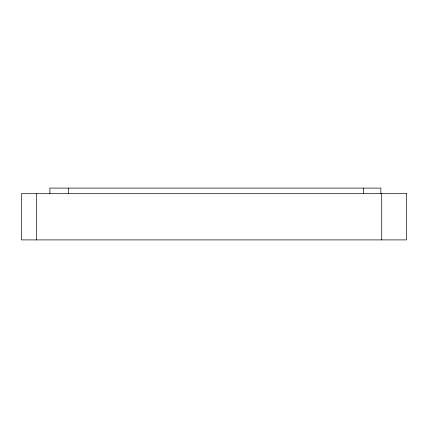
<?xml version="1.0" encoding="UTF-8"?>
<svg xmlns="http://www.w3.org/2000/svg" width="428" height="428" viewBox="0 0 428 428"><rect width="100%" height="100%" fill="white"/><g stroke="black" fill="none" stroke-linecap="round" stroke-linejoin="round"><path stroke-width="0.64" d="M381.728 193.686L381.728 239.905M380.872 193.686L380.872 188.095L49.899 188.095L49.899 193.686M363.351 188.095L363.351 193.686M68.298 188.095L68.298 193.686M36.583 193.686L36.583 239.905M406.6 193.686L21.4 193.686L21.4 239.905L406.6 239.905L406.6 193.686"/></g></svg>
